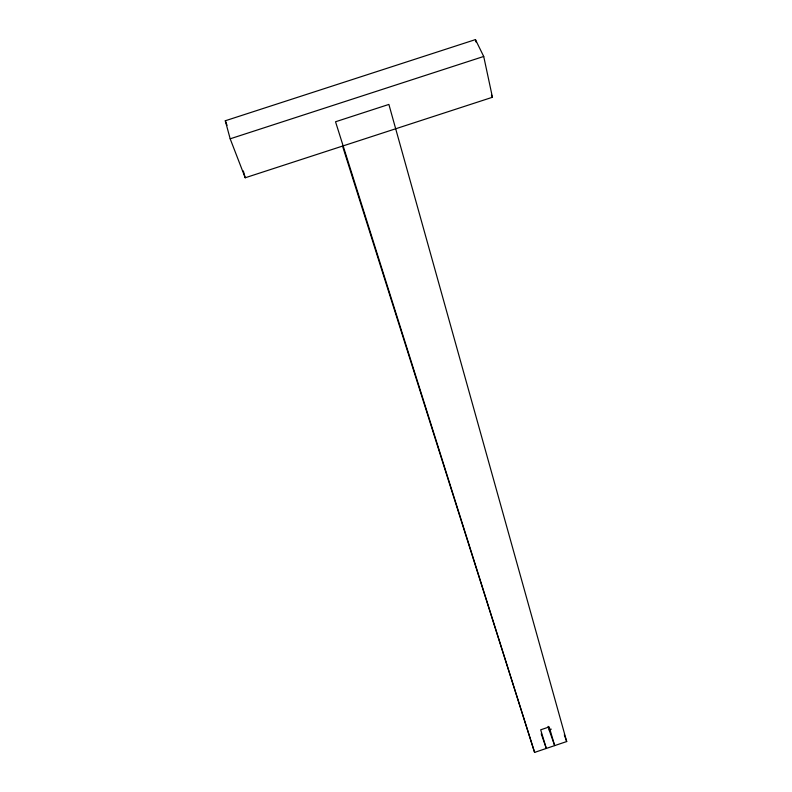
<?xml version="1.0" encoding="UTF-8"?>
<svg xmlns="http://www.w3.org/2000/svg" width="792" height="792" viewBox="0 0 792 792"><rect width="100%" height="100%" fill="white"/><g stroke="black" fill="none" stroke-linecap="round" stroke-linejoin="round"><path stroke-width="1.19" d="M541.223 733.808L546.322 748.44L540.688 729.808L549.202 726.927L554.667 745.609L549.123 729.887L551.291 729.155M534.6 752.4L566.706 741.54L388.882 104.425L335.531 121.77L534.6 752.4L342.49 145.906M245.213 177.774L492.446 97.267L483.714 56.46L475.457 39.6L225.294 120.77L230.175 138.808L245.213 177.774L243.352 170.973M230.175 138.808L483.714 56.46M491.416 95.149L492.446 97.267M225.294 120.77L227.047 125.344M564.29 734.818L566.706 741.54M548.084 726.363L549.123 729.887M475.457 39.6L475.982 41.996"/></g></svg>
